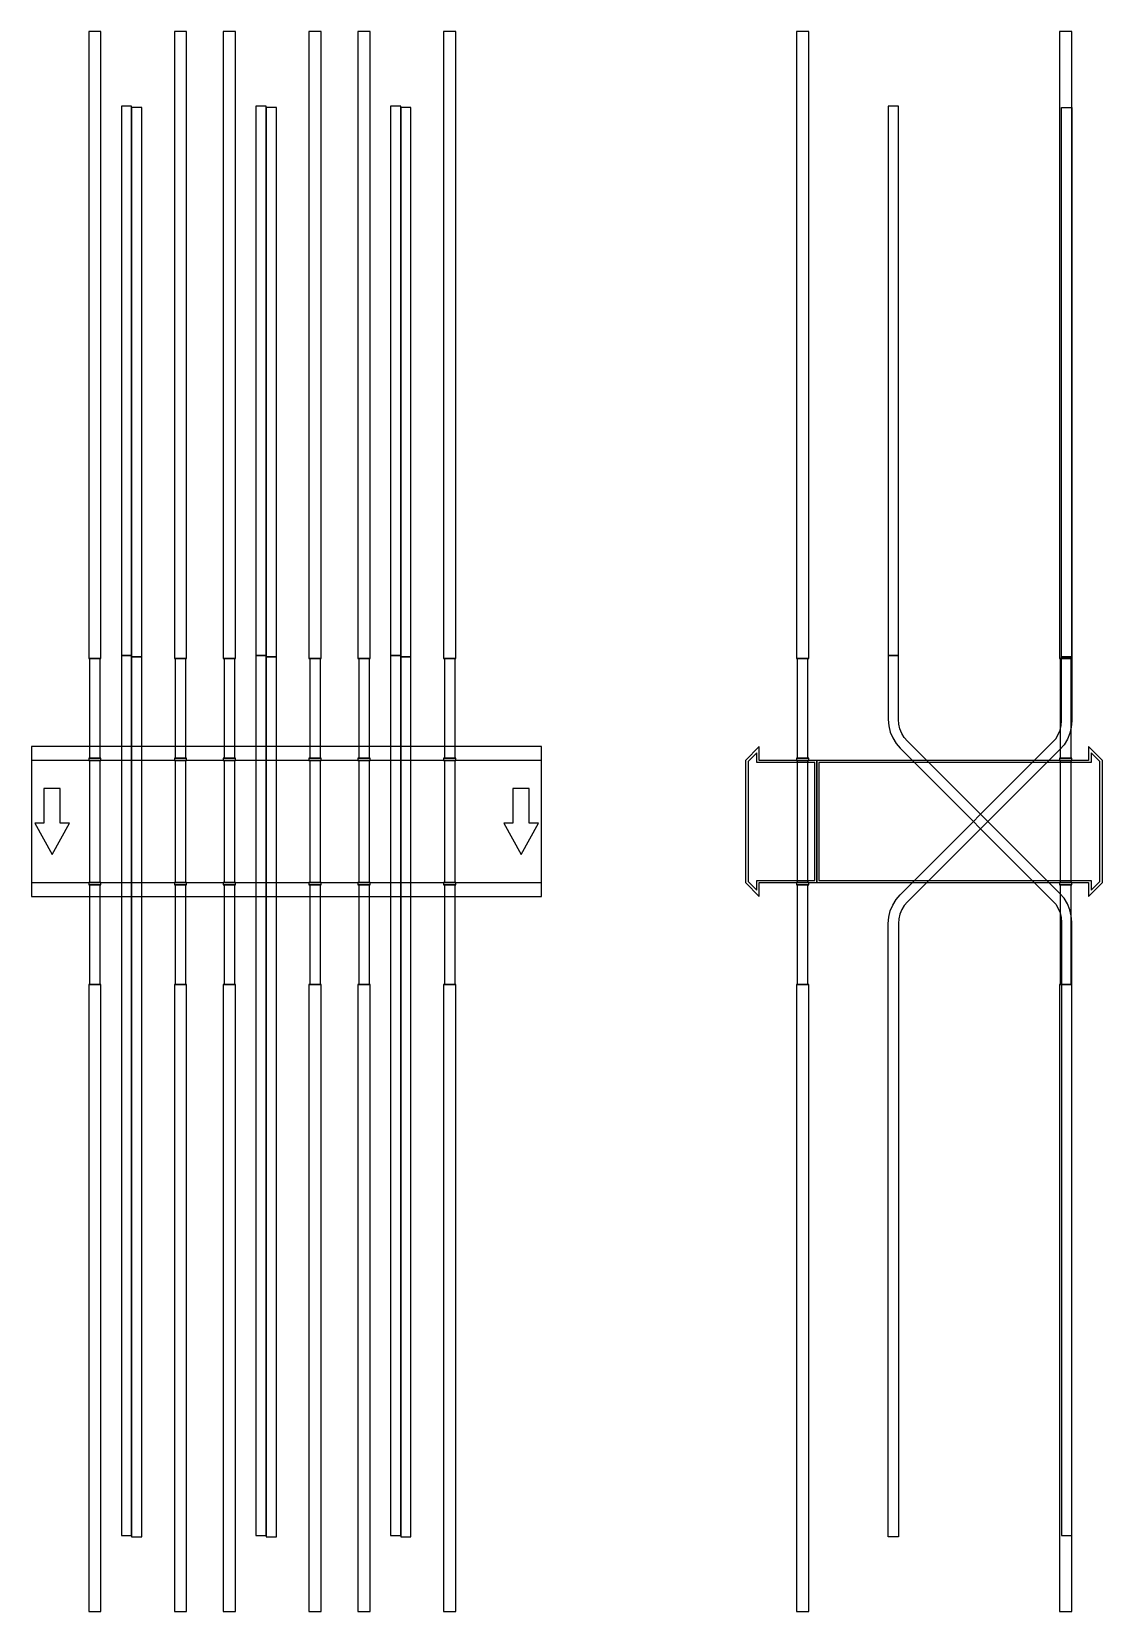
# Model space of a CAD drawing. Extents: x 0 to 1050, y -775 to 775.
import ezdxf

# ---------------------------------------------------------------- set-up
doc = ezdxf.new("R2010")
doc.units = 0
doc.layers.add('Halfen', color=7, linetype='CONTINUOUS')

msp = doc.modelspace()

# ---------------------------------------------------------------- linework, layer by layer
at = {"layer": 'Halfen', "color": 7}
for points in [[(68, 160), (68, 775), (56, 775), (56, 160)], [(152, 160), (152, 775), (140, 775), (140, 160)], [(200, 160), (200, 775), (188, 775), (188, 160)], [(284, 160), (284, 775), (272, 775), (272, 160)], [(332, 160), (332, 775), (320, 775), (320, 160)], [(416, 160), (416, 775), (404, 775), (404, 160)], [(762, 160), (762, 775), (750, 775), (750, 160)], [(1020, 160), (1020, 775), (1008, 775), (1008, 160)], [(98, 162.71), (98, 701.71), (88, 701.71), (88, 162.71)], [(108, 161.497), (108, 700.497), (98, 700.497), (98, 161.497)], [(230, 162.71), (230, 701.71), (220, 701.71), (220, 162.71)], [(240, 161.497), (240, 700.497), (230, 700.497), (230, 161.497)], [(362, 162.71), (362, 701.71), (352, 701.71), (352, 162.71)], [(372, 161.497), (372, 700.497), (362, 700.497), (362, 161.497)], [(850, 162.71), (850, 701.71), (840, 701.71), (840, 162.71)], [(1010, 161.497), (1010, 700.497), (1020, 700.497), (1020, 161.497)], [(67.25, 62), (67.25, 160), (56.75, 160), (56.75, 62)], [(98, -700.497), (98, 162.71), (88, 162.71), (88, -700.497)], [(108, -701.71), (108, 161.497), (98, 161.497), (98, -701.71)], [(151.25, 62), (151.25, 160), (140.75, 160), (140.75, 62)], [(199.25, 62), (199.25, 160), (188.75, 160), (188.75, 62)], [(230, -700.497), (230, 162.71), (220, 162.71), (220, -700.497)], [(240, -701.71), (240, 161.497), (230, 161.497), (230, -701.71)], [(283.25, 62), (283.25, 160), (272.75, 160), (272.75, 62)], [(331.25, 62), (331.25, 160), (320.75, 160), (320.75, 62)], [(362, -700.497), (362, 162.71), (352, 162.71), (352, -700.497)], [(372, -701.71), (372, 161.497), (362, 161.497), (362, -701.71)], [(415.25, 62), (415.25, 160), (404.75, 160), (404.75, 62)], [(761.25, 62), (761.25, 160), (750.75, 160), (750.75, 62)], [(1020, -700.497), (1020, -98.891), (1019.508, -92.633), (1018.042, -86.53), (1015.64, -80.731), (1012.361, -75.379), (1008.284, -70.607), (858.787, 78.891), (855.729, 82.471), (853.27, 86.484), (851.468, 90.834), (850.369, 95.411), (850, 100.104), (850, 162.71), (840, 162.71), (840, 100.104), (840.492, 93.847), (841.958, 87.743), (844.36, 81.944), (847.639, 76.593), (851.716, 71.82), (1001.213, -77.678), (1004.271, -81.257), (1006.73, -85.271), (1008.532, -89.62), (1009.631, -94.198), (1010, -98.891), (1010, -700.497)], [(840, -701.71), (840, -100.104), (840.492, -93.847), (841.958, -87.743), (844.36, -81.944), (847.639, -76.593), (851.716, -71.82), (1001.213, 77.678), (1004.271, 81.257), (1006.73, 85.271), (1008.532, 89.62), (1009.631, 94.198), (1010, 98.891), (1010, 161.497), (1020, 161.497), (1020, 98.891), (1019.508, 92.634), (1018.042, 86.53), (1015.64, 80.731), (1012.361, 75.38), (1008.284, 70.607), (858.787, -78.891), (855.729, -82.47), (853.27, -86.484), (851.468, -90.833), (850.369, -95.411), (850, -100.104), (850, -701.71)], [(1019.25, 62), (1019.25, 160), (1008.75, 160), (1008.75, 62)], [(0, -73.5), (500, -73.5), (500, 73.5), (0, 73.5)], [(68, 60), (68, 62), (56, 62), (56, 60)], [(152, 60), (152, 62), (140, 62), (140, 60)], [(200, 60), (200, 62), (188, 62), (188, 60)], [(284, 60), (284, 62), (272, 62), (272, 60)], [(332, 60), (332, 62), (320, 62), (320, 60)], [(416, 60), (416, 62), (404, 62), (404, 60)], [(770, -60), (770, 60), (713.5, 60), (713.5, 73.5), (700, 60), (700, -60), (713.5, -73.5), (713.5, -60)], [(768, -58), (768, 58), (711, 58), (711, 67.25), (702.5, 58.75), (702.5, -58.75), (711, -67.25), (711, -58)], [(762, 60), (762, 62), (750, 62), (750, 60)], [(1050, -60), (1050, 60), (1036.5, 73.5), (1036.5, 60), (770, 60), (770, -60), (1036.5, -60), (1036.5, -73.5)], [(1047.5, -58.75), (1047.5, 58.75), (1039, 67.25), (1039, 58), (772, 58), (772, -58), (1039, -58), (1039, -67.25)], [(1020, 60), (1020, 62), (1008, 62), (1008, 60)], [(0, -60), (500, -60), (500, 60), (0, 60)], [(67.25, -60), (67.25, 60), (56.75, 60), (56.75, -60)], [(151.25, -60), (151.25, 60), (140.75, 60), (140.75, -60)], [(199.25, -60), (199.25, 60), (188.75, 60), (188.75, -60)], [(283.25, -60), (283.25, 60), (272.75, 60), (272.75, -60)], [(331.25, -60), (331.25, 60), (320.75, 60), (320.75, -60)], [(415.25, -60), (415.25, 60), (404.75, 60), (404.75, -60)], [(761.25, -60), (761.25, 60), (750.75, 60), (750.75, -60)], [(1019.25, -60), (1019.25, 60), (1008.75, 60), (1008.75, -60)], [(20, -32.5), (37, -1.5), (28, -1.5), (28, 32.5), (12, 32.5), (12, -1.5), (3, -1.5)], [(480, -32.5), (497, -1.5), (488, -1.5), (488, 32.5), (472, 32.5), (472, -1.5), (463, -1.5)], [(68, -62), (68, -60), (56, -60), (56, -62)], [(67.25, -160), (67.25, -62), (56.75, -62), (56.75, -160)], [(152, -62), (152, -60), (140, -60), (140, -62)], [(151.25, -160), (151.25, -62), (140.75, -62), (140.75, -160)], [(200, -62), (200, -60), (188, -60), (188, -62)], [(199.25, -160), (199.25, -62), (188.75, -62), (188.75, -160)], [(284, -62), (284, -60), (272, -60), (272, -62)], [(283.25, -160), (283.25, -62), (272.75, -62), (272.75, -160)], [(332, -62), (332, -60), (320, -60), (320, -62)], [(331.25, -160), (331.25, -62), (320.75, -62), (320.75, -160)], [(416, -62), (416, -60), (404, -60), (404, -62)], [(415.25, -160), (415.25, -62), (404.75, -62), (404.75, -160)], [(762, -62), (762, -60), (750, -60), (750, -62)], [(761.25, -160), (761.25, -62), (750.75, -62), (750.75, -160)], [(1020, -62), (1020, -60), (1008, -60), (1008, -62)], [(1019.25, -160), (1019.25, -62), (1008.75, -62), (1008.75, -160)], [(68, -775), (68, -160), (56, -160), (56, -775)], [(152, -775), (152, -160), (140, -160), (140, -775)], [(200, -775), (200, -160), (188, -160), (188, -775)], [(284, -775), (284, -160), (272, -160), (272, -775)], [(332, -775), (332, -160), (320, -160), (320, -775)], [(416, -775), (416, -160), (404, -160), (404, -775)], [(762, -775), (762, -160), (750, -160), (750, -775)], [(1020, -775), (1020, -160), (1008, -160), (1008, -775)]]:
    msp.add_lwpolyline(points, close=True, dxfattribs=at)

doc.saveas('drawing.dxf')
